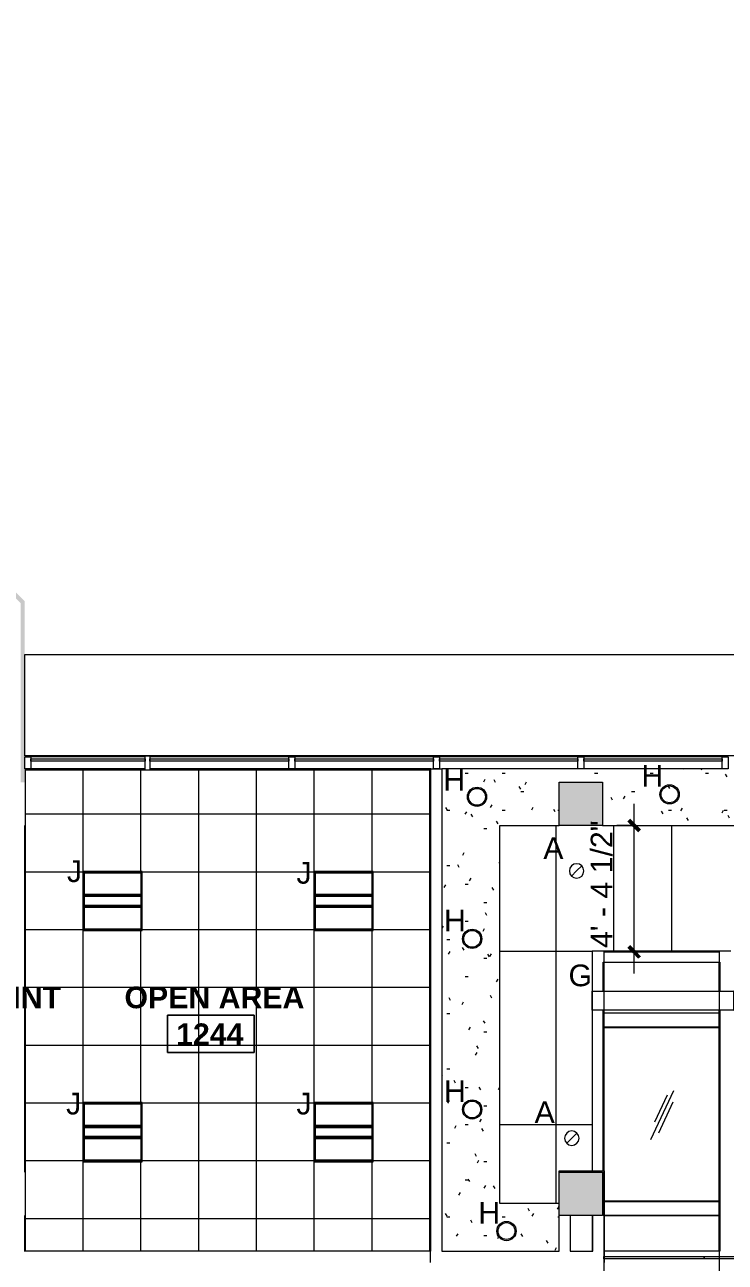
# Model space of a CAD drawing. Header units: inches. Extents: x -329 to 986, y -79 to 1436.
# Drawn here: x 24 to 315, y 918 to 1432 of the extents above; entities that cross this region are included whole.
import ezdxf

# ---------------------------------------------------------------- set-up
doc = ezdxf.new("R2010")
doc.units = ezdxf.units.IN
doc.header["$LTSCALE"] = 48
doc.header["$MEASUREMENT"] = 0
for name, color, linetype, lineweight in [('A-ANNO-DIMS', 8, 'Continuous', 9), ('A-ANNO-DIMS-96', 8, 'Continuous', 9), ('A-AREA-IDEN', 1, 'Continuous', 9), ('A-CLNG', 214, 'Continuous', 13), ('A-CLNG-PATT', 214, 'Continuous', 13), ('A-DETL', 8, 'Continuous', 9), ('A-DETL-THIN', 8, 'Continuous', 9), ('A-GENM', 8, 'Continuous', 9), ('A-GLAZ-CURT', 8, 'Continuous', 9), ('A-GLAZ-CWMG', 8, 'Continuous', 9), ('A-WALL', 8, 'Continuous', 13), ('A-WALL-PATT', 8, 'Continuous', 13), ('E-LITE-EQPM', 4, 'Continuous', 9), ('E-LITE-EQPM-IDEN', 4, 'Continuous', 9), ('G-IMPT', 8, 'Continuous', 9), ('S-COLS', 8, 'Continuous', 13)]:
    doc.layers.add(name, color=color, linetype=linetype, lineweight=lineweight)
doc.styles.add('Arial', font='arial.ttf', dxfattribs={"height": 9})
doc.styles.add('Swis721 Lt BT', font='swissl.ttf', dxfattribs={"height": 9})
doc.styles.add('Swis721 Lt BT_B', font='', dxfattribs={"height": 9})
doc.styles.get('Swis721 Lt BT_B').set_extended_font_data('Swis721 Lt BT', bold=True)
doc.dimstyles.new('OTJ_-_3_32__Linear__1_2__Tolerance', dxfattribs={"dimscale": 12, "dimtxt": 9.497835, "dimasz": 0.375, "dimexe": 0.75, "dimexo": 0.5, "dimgap": 0.5, "dimtad": 1, "dimdec": 1, "dimrnd": 0.5, "dimzin": 3, "dimdsep": 46, "dimlunit": 4, "dimtxsty": 'Swis721 Lt BT', "dimblk1": 'OBLIQUE', "dimblk2": 'OBLIQUE', "dimsah": 1, "dimcen": 0.09, "dimdle": 0.75, "dimazin": 0, "dimtfac": 1, "dimtdec": 4, "dimtix": 1, "dimtmove": 0, "dimatfit": 3, "dimfxl": 1, "dimtvp": 1, "dimfrac": 2, "dimtolj": 1, "dimtzin": 0, "dimarcsym": 2})

# ---------------------------------------------------------------- blocks, each defined once
blk = doc.blocks.new('Concrete-Square-Column - 18 x 18-6977650-Level 12  RCP')
at = {"layer": 'S-COLS'}
blk.add_hatch(color=256, dxfattribs=at).paths.add_polyline_path([(9, -9), (9, 9), (-9, 9), (-9, -9), (-1.36, -9)], flags=0)
for p, q in [((-9, 9), (9, 9)), ((-9, -9), (-9, 9)), ((9, 9), (9, -9)), ((9, -9), (-9, -9))]:
    blk.add_line(p, q, dxfattribs=at)
blk = doc.blocks.new('System Panel - Glazed - Offset-8568570-Level 12  RCP')
at = {"layer": 'A-GLAZ-CURT'}
for p, q in [((-28.75, -1.75), (-28.75, -0.75)), ((-28.75, -0.75), (28.75, -0.75)), ((28.75, -1.75), (-28.75, -1.75)), ((28.75, -0.75), (28.75, -1.75))]:
    blk.add_line(p, q, dxfattribs=at)
blk = doc.blocks.new('System Panel - Glazed - Offset-8568571-Level 12  RCP')
at = {"layer": 'A-GLAZ-CURT'}
for p, q in [((-28.875, -1.75), (-28.875, -0.75)), ((-28.875, -0.75), (28.875, -0.75)), ((28.875, -1.75), (-28.875, -1.75)), ((28.875, -0.75), (28.875, -1.75))]:
    blk.add_line(p, q, dxfattribs=at)
blk = doc.blocks.new('System Panel - Glazed - Offset-8568572-Level 12  RCP')
at = {"layer": 'A-GLAZ-CURT'}
for p, q in [((-23.75, -1.75), (-23.75, -0.75)), ((-23.75, -0.75), (23.75, -0.75)), ((23.75, -1.75), (-23.75, -1.75)), ((23.75, -0.75), (23.75, -1.75))]:
    blk.add_line(p, q, dxfattribs=at)
blk = doc.blocks.new('Rectangular Mullion - 2_5_ x 5_ rectangular-6977119-Level 12  RCP')
at = {"layer": 'A-GLAZ-CWMG'}
for p, q in [((74.39, 1128.03), (26.89, 1128.03)), ((74.39, 1123.03), (26.89, 1123.03))]:
    blk.add_line(p, q, dxfattribs=at)
blk = doc.blocks.new('Rectangular Mullion - 2_5_ x 5_ rectangular-6977121-Level 12  RCP')
at = {"layer": 'A-GLAZ-CWMG'}
for p, q in [((434.14, 1128.03), (376.64, 1128.03)), ((434.14, 1123.03), (376.64, 1123.03))]:
    blk.add_line(p, q, dxfattribs=at)
blk = doc.blocks.new('Rectangular Mullion - 2_5_ x 5_ rectangular-V1-Level 12  RCP')
at = {"layer": 'A-GLAZ-CWMG'}
for p, q in [((254.14, 1128.03), (196.64, 1128.03)), ((254.14, 1123.03), (197.7, 1123.03))]:
    blk.add_line(p, q, dxfattribs=at)
blk = doc.blocks.new('Rectangular Mullion - 2_5_ x 5_ rectangular-V2-Level 12  RCP')
at = {"layer": 'A-GLAZ-CWMG'}
for p, q in [((194.14, 1128.03), (136.64, 1128.03)), ((193.08, 1123.03), (136.64, 1123.03))]:
    blk.add_line(p, q, dxfattribs=at)
blk = doc.blocks.new('Rectangular Mullion - 2_5_ x 5_ rectangular-6977122-Level 12  RCP')
at = {"layer": 'A-GLAZ-CWMG'}
for p, q in [((134.14, 1128.03), (76.39, 1128.03)), ((134.14, 1123.03), (76.39, 1123.03))]:
    blk.add_line(p, q, dxfattribs=at)
blk = doc.blocks.new('Rectangular Mullion - 2_5_ x 5_ rectangular-8568573-Level 12  RCP')
at = {"layer": 'A-GLAZ-CWMG'}
for p, q in [((0, 2.5), (-2.5, 2.5)), ((-2.5, 2.5), (-2.5, -2.5)), ((0, -2.5), (0, 2.5)), ((-2.5, -2.5), (0, -2.5))]:
    blk.add_line(p, q, dxfattribs=at)
blk = doc.blocks.new('Rectangular Mullion - 2_5_ x 5_ rectangular-8568567-Level 12  RCP')
at = {"layer": 'A-GLAZ-CWMG'}
for p, q in [((1.25, 2.5), (-1.25, 2.5)), ((-1.25, 2.5), (-1.25, -2.5)), ((1.25, -2.5), (1.25, 2.5)), ((-1.25, -2.5), (1.25, -2.5))]:
    blk.add_line(p, q, dxfattribs=at)
blk = doc.blocks.new('Rectangular Mullion - 2_ x 6_ rectangular-8568568-Level 12  RCP')
at = {"layer": 'A-GLAZ-CWMG'}
for p, q in [((1, 3), (-1, 3)), ((-1, 3), (-1, -3)), ((1, -3), (1, 3)), ((-1, -3), (1, -3))]:
    blk.add_line(p, q, dxfattribs=at)
blk = doc.blocks.new('L-Recessed-Axis-Plano - 2 X 2-4550865-Level 12  RCP')
at = {"layer": 'E-LITE-EQPM'}
for p, q in [((11.91, 11.87), (-11.91, 11.87)), ((-11.91, 11.87), (-11.91, -11.88)), ((-11.88, -11.56), (-11.88, 11.56)), ((-11.88, 11.56), (11.87, 11.56)), ((11.87, 11.56), (11.87, -11.56)), ((11.91, -11.88), (11.91, 11.87)), ((-11.88, 2.74), (11.87, 2.74)), ((11.87, 2.51), (-11.88, 2.51)), ((-11.88, 2.3), (11.87, 2.3)), ((-11.88, 2.2), (11.87, 2.2)), ((-11.88, 1.83), (11.87, 1.83)), ((-11.88, -1.83), (11.87, -1.83)), ((-11.88, -2.2), (11.87, -2.2)), ((-11.88, -2.3), (11.87, -2.3)), ((-11.88, -2.51), (11.87, -2.51)), ((-11.88, -2.74), (11.87, -2.74)), ((-11.91, -11.88), (11.91, -11.88)), ((11.87, -11.56), (-11.88, -11.56))]:
    blk.add_line(p, q, dxfattribs=at)
blk = doc.blocks.new('Ceilings 7 - Ceilings 1-8417624-Level 12  RCP')
at = {"layer": 'A-CLNG'}
for p, q in [((264.83, 1015.78), (264.83, 1021.78)), ((264.83, 1021.78), (313.02, 1021.78)), ((313.02, 1021.78), (313.02, 1015.78)), ((313.02, 1015.78), (264.83, 1015.78)), ((265.02, 943.38), (313.02, 943.38)), ((313.02, 943.38), (313.02, 937.38)), ((313.02, 937.38), (265.02, 937.38)), ((264.7, 865.53), (312.89, 865.53)), ((264.7, 864.99), (264.7, 865.1)), ((312.89, 865.53), (312.89, 859.53)), ((312.89, 859.53), (264.7, 859.53)), ((264.83, 781.51), (264.83, 787.51)), ((264.83, 787.51), (313.02, 787.51)), ((313.02, 787.51), (313.02, 781.51)), ((313.02, 781.51), (264.83, 781.51)), ((264.83, 703.46), (264.83, 709.46)), ((264.83, 709.46), (313.02, 709.46)), ((313.02, 709.46), (313.02, 703.46)), ((313.02, 703.46), (264.83, 703.46)), ((265.08, 625.68), (265.08, 631.68)), ((265.08, 631.68), (313.08, 631.68)), ((313.08, 625.68), (265.08, 625.68)), ((265.09, 547.51), (265.09, 553.51)), ((265.09, 553.51), (313.08, 553.51)), ((313.08, 547.51), (265.09, 547.51))]:
    blk.add_line(p, q, dxfattribs=at)
blk = doc.blocks.new('System Panel - Glazed - Offset-8647044-Level 12  RCP')
at = {"layer": 'A-GLAZ-CURT'}
for p, q in [((-20.82, 0.75), (-20.82, 1.75)), ((-20.82, 1.75), (20.82, 1.75)), ((20.82, 0.75), (-20.82, 0.75)), ((20.82, 1.75), (20.82, 0.75))]:
    blk.add_line(p, q, dxfattribs=at)
blk = doc.blocks.new('System Panel - Glazed - Offset-8647046-Level 12  RCP')
at = {"layer": 'A-GLAZ-CURT'}
for p, q in [((-17.375, 0.75), (-17.375, 1.75)), ((-17.375, 1.75), (17.375, 1.75)), ((17.375, 0.75), (-17.375, 0.75)), ((17.375, 1.75), (17.375, 0.75))]:
    blk.add_line(p, q, dxfattribs=at)
blk = doc.blocks.new('L-PENDANT_FOCAL POINT 3_5 CYLINDER - L-PENDANT_FOCAL POINT 3_5 CYLINDER-8623336-Level 12  RCP')
at = {"layer": 'E-LITE-EQPM'}
for radius in [4, 3.5]:
    blk.add_circle((-0.125, 0), radius, dxfattribs=at)
blk = doc.blocks.new('L-Recessed Circular - Downlight - 6_-8298970-Level 12  RCP')
at = {"layer": 'E-LITE-EQPM'}
for q in [(-2.12, -2.12), (2.12, 2.12)]:
    blk.add_line((0, 0), q, dxfattribs=at)
for start, end in [(360, 180), (180, 360)]:
    blk.add_arc((0, 0), 3, start, end, dxfattribs=at)
blk = doc.blocks.new('EUREKA LIGHTING_74136-48 FACE - 3136-48_ENDCAP-8627369-Level 12  RCP')
at = {"layer": 'G-IMPT'}
for p, q in [((-4, 0.02), (-4, 0.05)), ((4, 0.05), (-4, 0.05)), ((4, 0.02), (-4, 0.02)), ((-3.98, 0), (3.98, 0)), ((-3.98, 0), (3.98, 0)), ((4, 0.02), (4, 0.05))]:
    blk.add_line(p, q, dxfattribs=at)
for points in [[(-4, 0.02), (-4, 0.02), (-4, 0.01), (-3.99, 0), (-3.99, 0), (-3.98, 0), (-3.98, 0)], [(3.98, 0), (3.98, 0), (3.99, 0), (3.99, 0), (4, 0.01), (4, 0.02), (4, 0.02)]]:
    blk.add_open_spline(points, degree=3, dxfattribs=at)
blk = doc.blocks.new('EUREKA LIGHTING_74136-48 FACE - 3136-48_ENDCAP-V9-Level 12  RCP')
at = {"layer": 'G-IMPT'}
for p, q in [((-4, 0.02), (-4, 0.05)), ((4, 0.05), (-4, 0.05)), ((4, 0.02), (-4, 0.02)), ((3.92, 0), (3.98, 0)), ((4, 0.02), (4, 0.05)), ((-3.98, 0), (3.98, 0))]:
    blk.add_line(p, q, dxfattribs=at)
blk.add_open_spline([(3.98, 0), (3.98, 0), (3.99, 0), (3.99, 0), (4, 0.01), (4, 0.02), (4, 0.02)], degree=3, dxfattribs=at)
blk = doc.blocks.new('EUREKA LIGHTING_74136-48 FACE - 2XF_T5_28-8625365-Level 12  RCP')
at = {"layer": 'E-LITE-EQPM'}
for p, q in [((-4, 35.75), (-4, 35.66)), ((-4, 35.75), (-3.99, 35.75)), ((-4, 35.66), (-4, -23.25)), ((-3.99, 35.75), (3.99, 35.75)), ((4, 35.75), (3.99, 35.75)), ((4, -23.25), (4, 35.75)), ((3.99, -23.25), (-3.99, -23.25)), ((-3.99, -23.25), (-3.99, -23.25)), ((3.99, -23.25), (4, -23.25))]:
    blk.add_line(p, q, dxfattribs=at)
at = {"rotation": 180}
blk.add_blockref('EUREKA LIGHTING_74136-48 FACE - 3136-48_ENDCAP-V9-Level 12  RCP', (-0.06, 35.68), dxfattribs=at)
blk.add_blockref('EUREKA LIGHTING_74136-48 FACE - 3136-48_ENDCAP-8627369-Level 12  RCP', (0, -23.3))
blk = doc.blocks.new('Generic Models 1 - Generic Models 5-8667745-Level 12  RCP')
at = {"layer": 'A-GENM'}
for p, q in [((2770.15, 761.5), (2770.15, 803.5)), ((2770.15, 803.5), (3230.15, 803.5)), ((3230.15, 761.5), (2770.15, 761.5))]:
    blk.add_line(p, q, dxfattribs=at)
blk = doc.blocks.new('DIMBLOCK1-Level 12  RCP')
at = {"layer": 'A-ANNO-DIMS-96', "transparency": 16777216}
for p, q in [((277.52, 1038.03), (277.52, 1108.53)), ((270.39, 1099.53), (286.52, 1099.53)), ((277.52, 1099.53), (270.39, 1099.53)), ((280.34, 1047.03), (268.52, 1047.03)), ((277.52, 1047.03), (280.34, 1047.03))]:
    blk.add_line(p, q, dxfattribs=at)
at = {"layer": 'A-ANNO-DIMS-96', "lineweight": 50, "transparency": 16777216}
for p, q in [((277.52, 1099.53), (275.27, 1101.78)), ((277.52, 1099.53), (279.77, 1097.28)), ((277.52, 1047.03), (275.27, 1049.28)), ((277.52, 1047.03), (279.77, 1044.78))]:
    blk.add_line(p, q, dxfattribs=at)
at = {"layer": 'A-ANNO-DIMS-96', "color": 0, "transparency": 16777216, "insert": (259.51, 1048.63), "char_height": 9, "width": 59.1579, "attachment_point": 1, "rotation": 90, "line_spacing_factor": 1.005062, "style": 'Swis721 Lt BT'}
blk.add_mtext('4\' - 4 1/2"', dxfattribs=at)
blk = doc.blocks.new('_Oblique')
at = {"color": 0, "linetype": 'ByBlock', "lineweight": -2}
blk.add_line((-0.5, -0.5), (0.5, 0.5), dxfattribs=at)
blk = doc.blocks.new('Room Tag - Room Name and Number-3379422-Level 12  RCP')
at = {"layer": 'A-AREA-IDEN'}
for p, q in [((-0.1881, -0.1636), (-0.1881, -0.0018)), ((-0.1881, -0.0018), (0.1869, -0.0018)), ((0.1869, -0.0018), (-0.1881, -0.0018)), ((-0.1881, -0.0018), (-0.1881, -0.1636)), ((0.1869, -0.0018), (0.1869, -0.1636)), ((0.1869, -0.1636), (0.1869, -0.0018)), ((0.1869, -0.1636), (-0.1881, -0.1636)), ((-0.1881, -0.1636), (0.1869, -0.1636))]:
    blk.add_line(p, q, dxfattribs=at)

msp = doc.modelspace()

# ---------------------------------------------------------------- hatches: boundary and pattern name
at = {"layer": 'A-CLNG-PATT'}
h = msp.add_hatch(dxfattribs=at)
h.set_pattern_fill('FP1_1', color=256, style=0, pattern_type=2)
h.set_pattern_definition([(0, (0, 0), (30.72, 7.68), [1.267, -21.773, 1.267, -21.773, -122.88]), (0, (0, 0), (30.72, 7.68), [-46.08, 1.267, -44.813, 1.267, -21.773, -53.76]), (0, (0, 0), (30.72, 7.68), [-115.2, 1.267, -14.093, 1.267, -37.133]), (120, (11.52, 3.84), (-22.011075, 22.7643), [1.267, -21.773, 1.267, -21.773, -122.88]), (120, (11.52, 3.84), (-22.011075, 22.7643), [-46.08, 1.267, -44.813, 1.267, -21.773, -53.76]), (120, (11.52, 3.84), (-22.011075, 22.7643), [-115.2, 1.267, -14.093, 1.267, -37.133]), (240, (15.36, 19.2), (-8.708925, -30.4443), [1.267, -21.773, 1.267, -21.773, -122.88]), (240, (15.36, 19.2), (-8.708925, -30.4443), [-46.08, 1.267, -44.813, 1.267, -21.773, -53.76]), (240, (15.36, 19.2), (-8.708925, -30.4443), [-115.2, 1.267, -14.093, 1.267, -37.133])])
h.paths.add_polyline_path([(343.25, 922.69), (478.42, 922.69), (478.42, 955.57), (478.8, 955.57), (478.8, 922.69), (483.7, 922.69), (483.7, 1123.03), (197.7, 1123.03), (197.7, 922.69), (246.33, 922.69), (246.33, 942.57), (221.7, 942.57), (221.7, 1099.53), (246.39, 1099.53), (246.39, 1117.53), (264.39, 1117.53), (264.39, 1099.53), (460.39, 1099.53), (460.39, 942.57), (317.7, 942.57), (317.7, 922.69), (336.96, 922.69)], flags=0)
h.paths.add_polyline_path([(313.08, 922.69), (313.08, 942.57), (313.02, 942.57), (313.02, 937.38), (312.89, 937.38), (312.89, 922.69), (313.02, 922.69)], flags=0)
at = {"layer": 'A-WALL-PATT'}
for points in [[(24.39, 1187.66), (24.39, 1192.61), (-215.11, 1432.11), (-217.58, 1432.11), (22.64, 1191.89), (22.64, 1189.41)], [(24.39, 1117.53), (24.39, 1187.66), (22.64, 1189.41), (22.64, 1117.53)]]:
    msp.add_hatch(color=256, dxfattribs=at).paths.add_polyline_path(points, flags=0)

# ---------------------------------------------------------------- linework, layer by layer
at = {"layer": 'A-CLNG'}
for p, q in [((74.39, 1122.76), (24.39, 1122.76)), ((24.39, 1122.61), (74.39, 1122.61)), ((193.08, 1122.76), (76.39, 1122.76)), ((76.39, 1122.61), (192.95, 1122.61)), ((192.95, 1122.61), (192.95, 922.69)), ((24.39, 955.53), (24.39, 1099.53)), ((221.7, 942.57), (221.7, 1099.53)), ((221.7, 1099.53), (246.39, 1099.53)), ((264.39, 1099.53), (460.39, 1099.53)), ((73.2, 1080.46), (48.58, 1080.46)), ((48.58, 1080.46), (48.58, 1055.9)), ((73.2, 1055.9), (73.2, 1080.46)), ((169.15, 1080.46), (144.53, 1080.46)), ((144.53, 1080.46), (144.53, 1055.9)), ((169.15, 1055.9), (169.15, 1080.46)), ((48.58, 1055.9), (73.2, 1055.9)), ((144.53, 1055.9), (169.15, 1055.9)), ((264.89, 1042.72), (264.89, 1030.78)), ((312.89, 1030.78), (312.89, 1042.72)), ((264.89, 1022.8), (264.89, 1021.78)), ((312.89, 1021.78), (312.89, 1022.8)), ((264.89, 1015.78), (264.89, 956.1)), ((312.89, 943.38), (312.89, 1015.78)), ((73.2, 984.46), (48.58, 984.46)), ((48.58, 984.46), (48.58, 959.9)), ((73.2, 959.9), (73.2, 984.46)), ((169.15, 984.46), (144.53, 984.46)), ((144.53, 984.46), (144.53, 959.9)), ((169.15, 959.9), (169.15, 984.46)), ((48.58, 959.9), (73.2, 959.9)), ((144.53, 959.9), (169.15, 959.9)), ((246.33, 942.57), (221.7, 942.57)), ((313.08, 942.57), (313.02, 942.57)), ((24.39, 922.69), (24.39, 937.53)), ((312.89, 922.69), (312.89, 937.38)), ((192.95, 922.69), (24.39, 922.69))]:
    msp.add_line(p, q, dxfattribs=at)
for centre, start, end in [((253.64, 1080.66), 0, 180), ((253.64, 1080.66), 180, 0), ((251.64, 969.66), 0, 180), ((251.64, 969.66), 180, 0)]:
    msp.add_arc(centre, 3, start, end, dxfattribs=at)
at = {"layer": 'A-CLNG-PATT'}
for p, q in [((24.67, 922.69), (24.67, 1122.61)), ((48.67, 1080.46), (48.67, 1122.61)), ((72.67, 1080.46), (72.67, 1122.61)), ((96.67, 922.69), (96.67, 1122.61)), ((120.67, 922.69), (120.67, 1122.61)), ((144.67, 1080.46), (144.67, 1122.61)), ((168.67, 1080.46), (168.67, 1122.61)), ((192.67, 922.69), (192.67, 1122.61)), ((24.39, 1104.34), (192.95, 1104.34)), ((245, 1099.53), (245, 942.57)), ((269, 1099.53), (269, 1047.35)), ((293, 1099.53), (293, 1047.35)), ((24.39, 1080.34), (48.58, 1080.34)), ((73.2, 1080.34), (144.53, 1080.34)), ((169.15, 1080.34), (192.95, 1080.34)), ((24.39, 1056.34), (48.58, 1056.34)), ((48.67, 984.46), (48.67, 1055.9)), ((72.67, 984.46), (72.67, 1055.9)), ((73.2, 1056.34), (144.53, 1056.34)), ((144.67, 984.46), (144.67, 1055.9)), ((168.67, 984.46), (168.67, 1055.9)), ((169.15, 1056.34), (192.95, 1056.34)), ((260.08, 1047.25), (221.7, 1047.25)), ((24.39, 1032.34), (192.95, 1032.34)), ((24.39, 1008.34), (192.95, 1008.34)), ((24.39, 984.34), (48.58, 984.34)), ((73.2, 984.34), (144.53, 984.34)), ((169.15, 984.34), (192.95, 984.34)), ((260.08, 975.25), (221.7, 975.25)), ((264.89, 975.25), (264.7, 975.25)), ((313.08, 975.25), (312.89, 975.25)), ((24.39, 960.34), (48.58, 960.34)), ((48.67, 922.69), (48.67, 959.9)), ((72.67, 922.69), (72.67, 959.9)), ((73.2, 960.34), (144.53, 960.34)), ((144.67, 922.69), (144.67, 959.9)), ((168.67, 922.69), (168.67, 959.9)), ((169.15, 960.34), (192.95, 960.34)), ((24.39, 936.34), (192.95, 936.34))]:
    msp.add_line(p, q, dxfattribs=at)
at = {"layer": 'A-DETL'}
for p, q in [((293.85, 989.37), (284.34, 968.98)), ((291.25, 987.56), (286.02, 976.34)), ((293.64, 984.68), (287.62, 971.77))]:
    msp.add_line(p, q, dxfattribs=at)
at = {"layer": 'A-DETL-THIN'}
for p, q in [((264.89, 1047.03), (264.89, 864.53)), ((264.89, 1047.03), (312.89, 1047.03)), ((312.89, 1047.03), (312.89, 475.62)), ((264.89, 1015.53), (264.89, 1021.53)), ((312.89, 1015.53), (312.89, 1021.53)), ((312.89, 1015.53), (264.89, 1015.53)), ((289.7, 1015.53), (283.7, 1015.53)), ((312.89, 943.53), (264.7, 943.53)), ((264.7, 937.53), (264.7, 943.53)), ((312.89, 937.53), (312.89, 943.53)), ((312.89, 937.53), (264.7, 937.53))]:
    msp.add_line(p, q, dxfattribs=at)
at = {"layer": 'A-WALL'}
for p, q in [((193.08, 922.69), (193.08, 1123.03)), ((193.08, 1123.03), (197.7, 1123.03)), ((197.7, 1123.03), (197.7, 922.69)), ((260.08, 1047.35), (260.08, 956.1)), ((317.7, 1047.35), (260.08, 1047.35)), ((264.7, 1030.78), (264.7, 1042.72)), ((264.7, 1042.72), (313.08, 1042.72)), ((313.08, 1042.72), (313.08, 1030.78)), ((264.7, 956.1), (264.7, 1022.8)), ((313.08, 1022.8), (313.08, 922.69)), ((246.33, 922.69), (246.33, 956.1)), ((246.33, 956.1), (265.02, 956.1)), ((265.02, 956.1), (265.02, 918.07)), ((250.95, 937.53), (250.95, 922.69)), ((260.08, 937.53), (260.08, 922.69)), ((260.39, 922.69), (260.39, 937.53)), ((24.39, 922.69), (24.2, 922.69)), ((192.95, 918.07), (192.95, 922.69)), ((192.95, 922.69), (193.08, 922.69)), ((197.7, 922.69), (246.33, 922.69)), ((250.95, 922.69), (260.39, 922.69)), ((313.08, 922.69), (265.02, 922.69))]:
    msp.add_line(p, q, dxfattribs=at)

# ---------------------------------------------------------------- block references
at = {"layer": 'A-AREA-IDEN', "xscale": 95.99999999999994, "yscale": 95.99999999999994, "zscale": 95.99999999999994}
msp.add_blockref('Room Tag - Room Name and Number-3379422-Level 12  RCP', (101.69, 1020.93), dxfattribs=at)
at = {"layer": 'A-CLNG'}
msp.add_blockref('Ceilings 7 - Ceilings 1-8417624-Level 12  RCP', (0, 0), dxfattribs=at)
at = {"layer": 'A-GENM'}
msp.add_blockref('Generic Models 1 - Generic Models 5-8667745-Level 12  RCP', (-2745.76, 367.03), dxfattribs=at)
at = {"layer": 'A-GLAZ-CURT', "rotation": 180}
for name, p in [('System Panel - Glazed - Offset-8568572-Level 12  RCP', (50.64, 1125.53)), ('System Panel - Glazed - Offset-8568571-Level 12  RCP', (105.27, 1125.53)), ('System Panel - Glazed - Offset-8568570-Level 12  RCP', (165.39, 1125.53)), ('System Panel - Glazed - Offset-8568570-Level 12  RCP', (225.39, 1125.53)), ('System Panel - Glazed - Offset-8568570-Level 12  RCP', (285.39, 1125.53))]:
    msp.add_blockref(name, p, dxfattribs=at)
at = {"layer": 'A-GLAZ-CURT'}
for name, p in [('System Panel - Glazed - Offset-8647044-Level 12  RCP', (285.83, 918.82)), ('System Panel - Glazed - Offset-8647046-Level 12  RCP', (324.03, 918.82))]:
    msp.add_blockref(name, p, dxfattribs=at)
at = {"layer": 'A-GLAZ-CWMG', "extrusion": (0, 0, -1)}
for name, p in [('Rectangular Mullion - 2_5_ x 5_ rectangular-8568573-Level 12  RCP', (-24.39, 1125.53)), ('Rectangular Mullion - 2_ x 6_ rectangular-8568568-Level 12  RCP', (-75.39, 1125.53)), ('Rectangular Mullion - 2_5_ x 5_ rectangular-8568567-Level 12  RCP', (-135.39, 1125.53)), ('Rectangular Mullion - 2_5_ x 5_ rectangular-8568567-Level 12  RCP', (-195.39, 1125.53)), ('Rectangular Mullion - 2_5_ x 5_ rectangular-8568567-Level 12  RCP', (-255.39, 1125.53)), ('Rectangular Mullion - 2_5_ x 5_ rectangular-8568567-Level 12  RCP', (-315.39, 1125.53))]:
    msp.add_blockref(name, p, dxfattribs=at)
at = {"layer": 'A-GLAZ-CWMG'}
for name, p in [('Rectangular Mullion - 2_5_ x 5_ rectangular-6977119-Level 12  RCP', (0, 0)), ('Rectangular Mullion - 2_5_ x 5_ rectangular-6977122-Level 12  RCP', (0, 0)), ('Rectangular Mullion - 2_5_ x 5_ rectangular-V2-Level 12  RCP', (0, 0)), ('Rectangular Mullion - 2_5_ x 5_ rectangular-V1-Level 12  RCP', (0, 0)), ('Rectangular Mullion - 2_5_ x 5_ rectangular-6977121-Level 12  RCP', (-120, 0))]:
    msp.add_blockref(name, p, dxfattribs=at)
at = {"layer": 'E-LITE-EQPM'}
for name, p in [('L-PENDANT_FOCAL POINT 3_5 CYLINDER - L-PENDANT_FOCAL POINT 3_5 CYLINDER-8623336-Level 12  RCP', (212.39, 1111.47)), ('L-PENDANT_FOCAL POINT 3_5 CYLINDER - L-PENDANT_FOCAL POINT 3_5 CYLINDER-8623336-Level 12  RCP', (292.39, 1112.47)), ('L-Recessed Circular - Downlight - 6_-8298970-Level 12  RCP', (253.64, 1080.66)), ('L-PENDANT_FOCAL POINT 3_5 CYLINDER - L-PENDANT_FOCAL POINT 3_5 CYLINDER-8623336-Level 12  RCP', (210.39, 1052.48)), ('L-PENDANT_FOCAL POINT 3_5 CYLINDER - L-PENDANT_FOCAL POINT 3_5 CYLINDER-8623336-Level 12  RCP', (210.39, 981.61)), ('L-Recessed Circular - Downlight - 6_-8298970-Level 12  RCP', (251.64, 969.66)), ('L-PENDANT_FOCAL POINT 3_5 CYLINDER - L-PENDANT_FOCAL POINT 3_5 CYLINDER-8623336-Level 12  RCP', (224.64, 931.1))]:
    msp.add_blockref(name, p, dxfattribs=at)
at = {"layer": 'E-LITE-EQPM', "extrusion": (0, 0, -1)}
for p in [(-60.89, 1068.18), (-156.84, 1068.18), (-60.89, 972.18), (-156.84, 972.18)]:
    msp.add_blockref('L-Recessed-Axis-Plano - 2 X 2-4550865-Level 12  RCP', p, dxfattribs=at)
at = {"layer": 'E-LITE-EQPM', "extrusion": (0, 0, -1), "rotation": 89.99999999999991}
msp.add_blockref('EUREKA LIGHTING_74136-48 FACE - 2XF_T5_28-8625365-Level 12  RCP', (-283.39, 1026.78), dxfattribs=at)
at = {"layer": 'S-COLS'}
for p in [(255.39, 1108.53), (255.39, 946.53)]:
    msp.add_blockref('Concrete-Square-Column - 18 x 18-6977650-Level 12  RCP', p, dxfattribs=at)

# ---------------------------------------------------------------- texts
at = {"layer": 'A-AREA-IDEN', "char_height": 9, "attachment_point": 1, "style": 'Swis721 Lt BT_B'}
for s, insert, width in [('COPY/PRINT', (-37.37, 1032.64), 90.294), ('OPEN AREA', (65.81, 1032.64), 86.658), ('1244', (87.28, 1017.33), 33.936)]:
    msp.add_mtext(s, dxfattribs=dict(at, insert=insert, width=width))
at = {"layer": 'E-LITE-EQPM-IDEN', "char_height": 9, "attachment_point": 1, "style": 'Arial'}
for s, insert, width in [('H', (198.28, 1123.04), 11.211), ('H', (280.54, 1124.6), 11.211), ('A', (239.81, 1094.58), 10.302), ('J', (41.92, 1085.03), 7.878), ('J', (137.26, 1084.36), 7.878), ('H', (198.54, 1064.61), 11.211), ('G', (250.28, 1041.78), 12.12), ('H', (198.54, 993.74), 11.211), ('J', (41.57, 988.52), 7.878), ('J', (137.26, 988.52), 7.878), ('A', (236.18, 984.97), 10.302), ('H', (212.79, 943.23), 11.211)]:
    msp.add_mtext(s, dxfattribs=dict(at, insert=insert, width=width))

# ---------------------------------------------------------------- dimensions: what is measured, and where the dimension line sits
at = {"layer": 'A-ANNO-DIMS'}
dim = msp.add_linear_dim(base=(277.52, 1099.53), p1=(274.34, 1047.03), p2=(264.39, 1099.53), angle=90, dimstyle='OTJ_-_3_32__Linear__1_2__Tolerance', override={"dimpost": '<>', "dimfxl": 53.434421}, dxfattribs=at)
dim.commit()
dim.dimension.update_dxf_attribs({"geometry": 'DIMBLOCK1-Level 12  RCP', "text_midpoint": (266.38, 1073.28)})

doc.saveas('drawing.dxf')
